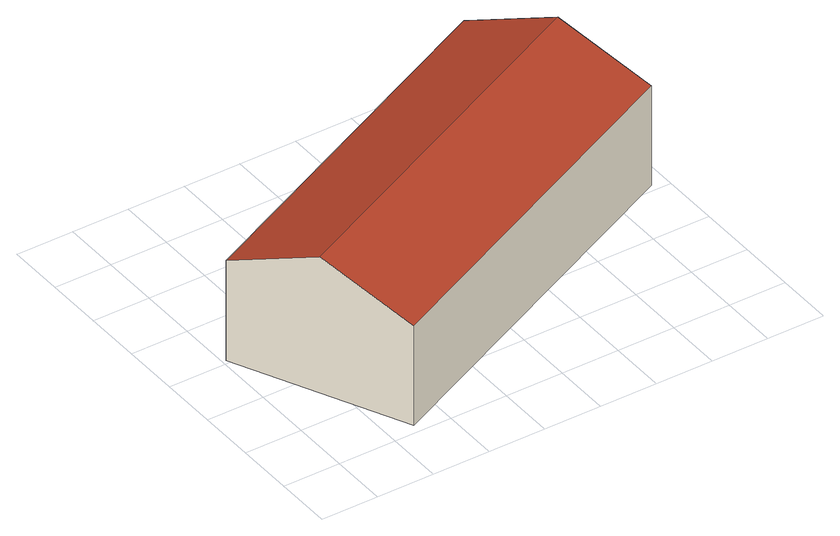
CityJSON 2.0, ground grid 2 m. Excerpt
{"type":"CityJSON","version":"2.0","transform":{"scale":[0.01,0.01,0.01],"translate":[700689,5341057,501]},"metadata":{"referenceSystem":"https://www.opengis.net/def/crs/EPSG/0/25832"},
"CityObjects":{
"building1":{"type":"Building","attributes":{"Gemeindeschluessel":"09184112","HoeheDach":"506.773","HoeheGrund":"501.770","Methode":"1000","NiedrigsteTraufeDesGebaeudes":"505.441","Geometrietyp2DReferenz":"3000","function":"31001_2000","roofType":"3100","measuredHeight":5},"geometry":[{"type":"Solid","lod":"2","boundaries":[[[[0,1,2,3,4,5]],[[0,6,7,1]],[[0,5,8,6]],[[7,6,8,9,10,11]],[[5,4,9,8]],[[9,4,3,10]],[[11,10,3,2,1,7]]]],"semantics":{"surfaces":[{"type":"WallSurface"},{"type":"RoofSurface","Dachneigung":"67.563","Dachorientierung":"154.805","Flaeche":"48.422","Z_MAX":"5.003","Z_MAX_ASL":"506.773","Z_MIN":"3.671","Z_MIN_ASL":"505.441"},{"type":"RoofSurface","Dachneigung":"67.563","Dachorientierung":"334.800","Flaeche":"48.439","Z_MAX":"5.003","Z_MAX_ASL":"506.773","Z_MIN":"3.672","Z_MIN_ASL":"505.442"},{"type":"GroundSurface"}],"values":[[0,0,1,0,2,0,3]]}}]}
},
"vertices":[
[1546,624,444],[1546,624,77],[1409,915,77],[1271,1207,77],[1271,1207,444],[1409,915,577],[290,33,444],[290,33,77],[152,324,577],[14,615,444],[14,615,77],[152,324,77]
]}
